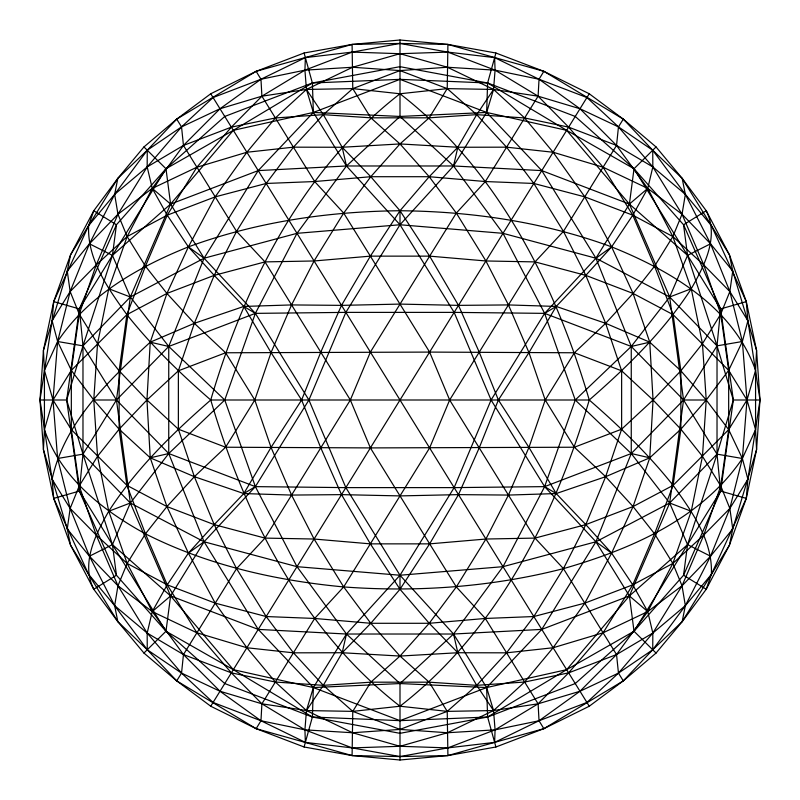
<?xml version="1.0" encoding="UTF-8"?>
<svg xmlns="http://www.w3.org/2000/svg" width="800" height="800" viewBox="0 0 800 800"><rect width="100%" height="100%" fill="white"/><g stroke="black" fill="none" stroke-linecap="round" stroke-linejoin="round"><path stroke-width="1.2" d="M147.26 150.24L114.65 194.35L88.63 225.6C87.09 259.41 108.06 288.5 126.89 314.65C151.8 345.94 180.58 373.82 210.74 400C244.85 515.88 302.81 630.9 400 706.23L447.23 711.37L493.56 710.56L538.1 703.81L580 691.25L618.46 673.11L652.74 649.76L685.35 605.65L711.37 574.4C712.91 540.59 691.94 511.5 673.11 485.35C648.2 454.06 619.42 426.18 589.26 400C555.15 284.12 497.19 169.1 400 93.77C302.81 169.1 244.85 284.12 210.74 400C172.78 433.12 136.21 468.7 108.75 511.25C95.68 534.23 80.61 563.08 93.77 589.26L116.45 575.24L112.44 544.63L82.98 454.15L66.67 400L82.98 345.85L112.44 255.37L116.45 224.76L93.77 210.74L88.63 225.6L53.7 301.62L52.1 320.76L40 400L52.1 479.24L53.7 498.38L88.63 574.4L114.65 605.65L147.26 649.76L181.54 673.11L220 691.25L261.9 703.81L306.44 710.56L352.77 711.37L400 706.23C497.19 630.9 555.15 515.88 589.26 400C627.22 366.88 663.79 331.3 691.25 288.75C704.32 265.77 719.39 236.92 706.23 210.74L683.55 224.76L687.56 255.37L717.02 345.85L733.33 400L720.65 491.09L683.55 575.24L634.02 631.26L575.24 683.55L487.62 717.02L400 733.33L312.38 717.02L224.76 683.55L165.98 631.26L116.45 575.24L79.35 491.09L66.67 400L79.35 308.91L116.45 224.76L165.98 168.74L224.76 116.45L312.38 82.98L400 66.67L487.62 82.98L575.24 116.45L634.02 168.74L683.55 224.76L720.65 308.91L733.33 400L717.02 454.15L687.56 544.63L683.55 575.24L706.23 589.26L711.37 574.4L746.3 498.38L747.9 479.24L760 400L747.9 320.76L746.3 301.62L711.37 225.6L685.35 194.35L652.74 150.24L618.46 126.89L580 108.75L538.1 96.19L493.56 89.44L447.23 88.63L400 93.77L352.77 88.63L306.44 89.44L261.9 96.19L220 108.75L181.54 126.89L147.26 150.24L147.17 166.93L152.25 188.4L167.23 215.18L188.4 246.88L214.2 275.38L243.8 306.44L271.04 352.6L301.62 400L320.76 447.81L341.51 494.63L370.36 543.86L400 589.26L429.21 623.29L457.82 652.74L476.69 685.35L493.56 710.56L495.07 729.85L494.63 742.38L447.91 755.57L400 760L352.09 755.57L304.09 746.99L256.14 728.67L210.74 706.23L176.71 680.87L143.94 653.05L117.82 621.63L93.77 589.26L70.58 545.21L53.7 498.38L43.44 449.66L40 400L43.44 350.34L53.7 301.62L70.58 254.79L93.77 210.74L117.82 178.37L143.94 146.95L176.71 119.13L210.74 93.77L256.14 71.33L304.09 53.01L352.09 44.43L400 40L447.91 44.43L495.91 53.01L543.86 71.33L589.26 93.77L623.29 119.13L656.06 146.95L682.18 178.37L706.23 210.74L729.42 254.79L746.3 301.62L756.56 350.34L760 400L756.56 449.66L746.3 498.38L729.42 545.21L706.23 589.26L682.18 621.63L656.06 653.05L623.29 680.87L589.26 706.23L543.86 728.67L495.91 746.99L447.91 755.57L400 756.56L352.09 755.57L256.14 728.67L176.71 680.87L147.26 649.76L117.82 621.63L70.58 545.21L67.25 528.96L43.44 449.66L44.43 429.61L44.43 370.39L43.44 350.34L67.25 271.04L70.58 254.79L117.82 178.37L147.26 150.24L176.71 119.13L256.14 71.33L352.09 44.43L400 43.44L447.91 44.43L543.86 71.33L623.29 119.13L652.74 150.24L682.18 178.37L729.42 254.79L732.75 271.04L756.56 350.34L755.57 370.39L755.57 429.61L756.56 449.66L732.75 528.96L729.42 545.21L682.18 621.63L652.74 649.76L623.29 680.87L543.86 728.67L494.63 742.38L447.81 747.9L400 756.56L352.19 747.9L305.37 742.38L260.97 720.76L213.07 702.46L181.54 673.11L147.17 633.07L117.96 585.8L96.19 535.01L79.24 485.92L71.33 429.64L71.33 370.36L79.24 314.08L96.19 264.99L117.96 214.2L147.17 166.93L181.54 126.89L213.07 97.54L260.97 79.24L305.37 57.62L352.19 52.1L400 43.44L447.81 52.1L494.63 57.62L539.03 79.24L586.93 97.54L618.46 126.89L652.83 166.93L682.04 214.2L703.81 264.99L720.76 314.08L728.67 370.36L728.67 429.64L720.76 485.92L703.81 535.01L682.04 585.8L652.83 633.07L618.46 673.11L586.93 702.46L539.03 720.76L494.63 742.38M652.74 649.76L652.83 633.07L647.75 611.6L632.77 584.82L611.6 553.12L585.8 524.62L556.2 493.56L528.96 447.4L498.38 400L479.24 352.19L458.49 305.37L429.64 256.14L400 210.74L370.79 176.71L342.18 147.26L323.31 114.65L306.44 89.44L304.93 70.15L305.37 57.62M352.09 755.57L352.77 711.37L370.81 682.18L400 656.06L429.21 623.29L456.32 586.93L485.92 539.03L508.45 495.07L528.96 447.4L545.21 400L574.4 352.77L605.65 323.31L633.07 293.44L654.56 266.17L672.86 236.56L682.04 214.2L685.35 194.35L682.18 178.37M447.91 44.43L447.23 88.63L429.19 117.82L400 143.94L370.79 176.71L343.68 213.07L314.08 260.97L291.55 304.93L271.04 352.6L254.79 400L225.6 447.23L194.35 476.69L166.93 506.56L145.44 533.83L127.14 563.44L117.96 585.8L114.65 605.65L117.82 621.63M652.74 150.24L652.83 166.93L647.75 188.4L632.77 215.18L611.6 246.88L595.93 258.22L544.63 313.37L491.09 400L454.15 487.62L400 575.24L346.46 634.02L313.37 687.56L312.38 717.02L304.09 746.99M147.26 649.76L147.17 633.07L152.25 611.6L167.23 584.82L188.4 553.12L204.07 541.78L255.37 486.63L308.91 400L345.85 312.38L400 224.76L453.54 165.98L486.63 112.44L487.62 82.98L495.91 53.01M150.24 342.18L146.95 400L150.24 457.82L166.93 506.56L188.4 553.12L215.18 603.13L246.88 647.75L275.38 682.04L306.44 710.56L352.6 732.75L400 746.3L447.81 747.9L495.07 729.85L539.03 720.76L580 691.25L616.54 654.56L647.75 611.6L672.86 563.44L691.25 511.25L702.46 456.32L706.23 400L702.46 343.68L691.25 288.75L672.86 236.56L647.75 188.4L616.54 145.44L580 108.75L539.03 79.24L495.07 70.15L447.4 67.25L400 70.58L352.6 67.25L304.93 70.15L260.97 79.24L220 108.75L183.46 145.44L152.25 188.4L127.14 236.56L108.75 288.75L97.54 343.68L93.77 400L97.54 456.32L108.75 511.25L127.14 563.44L152.25 611.6L183.46 654.56L220 691.25L260.97 720.76L304.93 729.85L352.6 732.75L400 729.42L447.4 732.75L495.07 729.85L538.1 703.81L568.63 672.86L603.13 632.77L632.77 584.82L654.56 533.83L673.11 485.35L680.87 429.21L680.87 370.79L673.11 314.65L654.56 266.17L632.77 215.18L603.13 167.23L568.63 127.14L538.1 96.19L495.07 70.15L447.81 52.1L400 53.7L352.19 52.1L304.93 70.15L261.9 96.19L231.37 127.14L196.87 167.23L167.23 215.18L145.44 266.17L126.89 314.65L119.13 370.79L119.13 429.21L126.89 485.35L145.44 533.83L167.23 584.82L196.87 632.77L231.37 672.86L261.9 703.81L304.93 729.85L352.19 747.9L400 746.3L447.4 732.75L493.56 710.56L524.62 682.04L553.12 647.75L584.82 603.13L611.6 553.12L633.07 506.56L649.76 457.82L653.05 400L649.76 342.18L633.07 293.44L611.6 246.88L584.82 196.87L553.12 152.25L524.62 117.96L493.56 89.44L447.4 67.25L400 53.7L352.6 67.25L306.44 89.44L275.38 117.96L246.88 152.25L215.18 196.87L188.4 246.88L166.93 293.44L150.24 342.18C109.11 380.12 64.3 422.37 52.1 479.24L70.15 508.45L89.44 556.2L114.65 605.65L147.17 633.07L183.46 654.56L231.37 672.86L275.38 682.04L323.31 685.35L370.81 682.18L429.19 682.18L476.69 685.35L524.62 682.04L568.63 672.86L616.54 654.56L652.83 633.07L685.35 605.65L710.56 556.2L729.85 508.45L742.38 458.49L746.99 400L742.38 341.51L729.85 291.55L710.56 243.8L685.35 194.35L652.83 166.93L616.54 145.44L568.63 127.14L524.62 117.96L476.69 114.65L429.19 117.82L370.81 117.82L323.31 114.65L275.38 117.96L231.37 127.14L183.46 145.44L147.17 166.93L114.65 194.35L89.44 243.8L70.15 291.55L57.62 341.51L53.01 400L57.62 458.49L70.15 508.45L67.25 528.96L89.44 556.2L117.96 585.8L152.25 611.6L196.87 632.77L246.88 647.75L293.44 652.83L342.18 652.74L400 656.06L457.82 652.74L506.56 652.83L553.12 647.75L603.13 632.77L647.75 611.6L682.04 585.8L710.56 556.2L732.75 528.96L729.85 508.45L720.76 485.92L702.46 456.32L680.87 429.21L653.05 400L621.63 370.81L574.4 352.77L429.61 352.09L225.6 352.77L178.37 370.81L146.95 400L119.13 429.21L97.54 456.32L79.24 485.92L70.15 508.45L96.19 535.01L127.14 563.44L167.23 584.82L215.18 603.13L266.17 616.54L314.65 618.46L370.79 623.29L429.21 623.29L485.35 618.46L533.83 616.54L584.82 603.13L632.77 584.82L672.86 563.44L703.81 535.01L729.85 508.45L747.9 479.24L742.38 458.49L728.67 429.64L706.23 400L680.87 370.79L649.76 342.18L605.65 323.31L556.2 306.44L508.45 304.93L458.49 305.37L400 304.09L341.51 305.37L291.55 304.93L243.8 306.44L194.35 323.31L150.24 342.18L168.74 346.46L224.76 400L255.37 486.63L296.99 566.67L346.46 634.02L400 683.55L486.63 687.56L566.67 669.67L634.02 631.26L720.65 491.09L717.02 454.15L717.02 345.85L720.65 308.91L634.02 168.74L566.67 130.33L487.62 82.98L400 79.35L312.38 82.98L233.33 130.33L165.98 168.74L79.35 308.91L82.98 345.85L82.98 454.15L79.35 491.09L165.98 631.26L233.33 669.67L312.38 717.02L400 720.65L487.62 717.02L566.67 669.67L629.4 595.93L687.56 544.63L710.56 556.2M710.56 243.8L682.04 214.2L647.75 188.4L603.13 167.23L553.12 152.25L506.56 147.17L457.82 147.26L400 143.94L342.18 147.26L293.44 147.17L246.88 152.25L196.87 167.23L152.25 188.4L117.96 214.2L89.44 243.8L67.25 271.04L70.15 291.55L79.24 314.08L97.54 343.68L119.13 370.79L146.95 400L178.37 429.19L225.6 447.23L370.39 447.91L574.4 447.23L621.63 429.19L653.05 400L680.87 370.79L702.46 343.68L720.76 314.08L729.85 291.55L732.75 271.04L710.56 243.8L687.56 255.37L629.4 204.07L566.67 130.33L486.63 112.44L400 79.35L313.37 112.44L258.22 170.6L204.07 258.22L168.74 346.46L168.74 453.54L204.07 541.78L258.22 629.4L313.37 687.56L306.44 710.56L304.93 729.85L305.37 742.38M89.44 556.2L112.44 544.63L170.6 595.93L233.33 669.67L313.37 687.56L400 720.65L486.63 687.56L541.78 629.4L595.93 541.78L631.26 453.54L631.26 346.46L595.93 258.22L541.78 170.6L486.63 112.44L493.56 89.44L495.07 70.15L494.63 57.62M742.38 458.49C701.57 518.83 631.11 549.15 563.44 568.63C491.82 587.03 417.34 592.4 343.68 586.93C275.24 580.52 207.05 565.03 145.44 533.83C102.51 510.32 60.74 477.55 44.43 429.61L53.01 400L71.33 370.36L126.89 314.65L166.93 293.44L214.2 275.38L264.99 261.9L314.08 260.97L370.36 256.14L429.64 256.14L485.92 260.97L535.01 261.9L585.8 275.38L633.07 293.44L673.11 314.65L728.67 370.36L746.99 400L755.57 429.61L742.38 458.49L717.02 454.15L669.67 503.01L595.93 541.78L503.01 566.67L400 575.24L296.99 566.67L204.07 541.78L170.6 595.93L165.98 631.26L143.94 653.05M57.62 341.51L44.43 370.39L53.01 400L71.33 429.64L126.89 485.35L166.93 506.56L214.2 524.62L264.99 538.1L314.08 539.03L370.36 543.86L429.64 543.86L485.92 539.03L535.01 538.1L585.8 524.62L633.07 506.56L673.11 485.35L728.67 429.64L746.99 400L755.57 370.39C733.25 307.02 670.67 270.7 611.6 246.88C543.96 221.98 471.89 211.4 400 210.74C328.11 211.4 256.04 221.98 188.4 246.88C138.09 267.09 88.29 295.35 57.62 341.51L71.33 370.36L93.77 400L119.13 429.21L150.24 457.82L194.35 476.69L243.8 493.56L291.55 495.07L341.51 494.63L400 495.91L458.49 494.63L508.45 495.07L556.2 493.56L605.65 476.69L649.76 457.82L680.87 429.21L706.23 400L728.67 370.36L742.38 341.51L747.9 320.76L729.85 291.55L703.81 264.99L672.86 236.56L632.77 215.18L584.82 196.87L533.83 183.46L485.35 181.54L429.21 176.71L370.79 176.71L314.65 181.54L266.17 183.46L215.18 196.87L167.23 215.18L127.14 236.56L96.19 264.99L70.15 291.55L52.1 320.76L57.62 341.51L82.98 345.85L130.33 296.99L204.07 258.22L296.99 233.33L400 224.76L503.01 233.33L595.93 258.22L629.4 204.07L634.02 168.74L656.06 146.95M89.44 243.8L112.44 255.37L170.6 204.07L258.22 170.6L346.46 165.98L453.54 165.98L541.78 170.6L629.4 204.07L669.67 296.99L683.55 400L669.67 503.01L629.4 595.93L541.78 629.4L453.54 634.02L346.46 634.02L258.22 629.4L170.6 595.93L130.33 503.01L116.45 400L130.33 296.99L170.6 204.07L233.33 130.33L313.37 112.44L400 116.45L486.63 112.44M117.82 178.37L114.65 194.35L117.96 214.2L127.14 236.56L145.44 266.17L166.93 293.44L194.35 323.31L225.6 352.77L254.79 400L271.04 447.4L291.55 495.07L314.08 539.03L343.68 586.93L370.79 623.29L400 656.06L429.19 682.18L447.23 711.37L447.91 755.57M682.18 621.63L685.35 605.65L682.04 585.8L672.86 563.44L654.56 533.83L633.07 506.56L605.65 476.69L574.4 447.23L545.21 400L528.96 352.6L508.45 304.93L485.92 260.97L456.32 213.07L429.21 176.71L400 143.94L370.81 117.82L352.77 88.63L352.09 44.43M306.44 710.56L323.31 685.35L342.18 652.74L346.46 634.02M687.56 544.63L669.67 503.01L631.26 453.54L575.24 400L544.63 313.37L503.01 233.33L453.54 165.98L457.82 147.26L476.69 114.65L493.56 89.44M400 40L400 116.45L346.46 165.98L296.99 233.33L255.37 313.37L224.76 400L168.74 453.54L130.33 503.01L112.44 544.63M313.37 687.56L400 683.55L453.54 634.02L503.01 566.67L544.63 486.63L575.24 400L631.26 346.46L669.67 296.99L687.56 255.37M188.4 553.12L214.2 524.62L243.8 493.56L271.04 447.4L301.62 400L320.76 352.19L341.51 305.37L370.36 256.14L400 210.74L429.21 176.71L457.82 147.26M611.6 246.88L585.8 275.38L556.2 306.44L528.96 352.6L498.38 400L479.24 447.81L458.49 494.63L429.64 543.86L400 589.26L370.79 623.29L342.18 652.74M543.86 71.33L539.03 79.24L538.1 96.19L485.35 181.54L456.32 213.07L429.64 256.14L370.39 352.09L350.34 400L264.99 538.1L236.56 568.63L183.46 654.56L181.54 673.11L176.71 680.87M256.14 728.67L260.97 720.76L261.9 703.81L314.65 618.46L343.68 586.93L400 495.91L429.61 447.91L449.66 400L535.01 261.9L563.44 231.37L616.54 145.44L618.46 126.89L623.29 119.13M57.62 458.49L82.98 454.15L116.45 400L168.74 346.46L255.37 313.37L345.85 312.38L454.15 312.38L544.63 313.37L631.26 346.46L683.55 400L717.02 454.15M210.74 706.23L589.26 93.77M82.98 345.85L116.45 400L168.74 453.54L255.37 486.63L345.85 487.62L454.15 487.62L544.63 486.63L631.26 453.54L683.55 400L717.02 345.85L742.38 341.51M152.25 611.6L170.6 595.93M629.4 204.07L647.75 188.4M243.8 493.56L255.37 486.63M544.63 313.37L556.2 306.44M108.75 511.25L130.33 503.01L204.07 541.78M595.93 258.22L669.67 296.99L691.25 288.75M53.7 498.38L79.35 491.09M720.65 308.91L746.3 301.62M150.24 457.82L168.74 453.54M631.26 346.46L649.76 342.18M40 400L66.67 400M93.77 400L116.45 400M210.74 400L589.26 400M683.55 400L706.23 400M733.33 400L760 400M631.26 453.54L649.76 457.82M53.7 301.62L79.35 308.91M720.65 491.09L746.3 498.38M108.75 288.75L130.33 296.99L168.74 346.46M669.67 503.01L691.25 511.25M243.8 306.44L255.37 313.37L308.91 400L345.85 487.62L400 575.24L453.54 634.02L486.63 687.56L493.56 710.56M306.44 89.44L313.37 112.44L346.46 165.98L400 224.76L454.15 312.38L491.09 400L544.63 486.63L556.2 493.56M188.4 246.88L204.07 258.22L255.37 313.37M544.63 486.63L595.93 541.78L611.6 553.12M152.25 188.4L170.6 204.07L204.07 258.22M595.93 541.78L629.4 595.93L647.75 611.6M400 116.45L453.54 165.98M143.94 146.95L165.98 168.74L170.6 204.07M656.06 653.05L634.02 631.26L629.4 595.93M669.67 296.99L717.02 345.85M82.98 454.15L130.33 503.01M623.29 680.87L618.46 673.11L616.54 654.56L563.44 568.63L535.01 538.1L449.66 400L429.61 352.09L370.36 256.14L343.68 213.07L314.65 181.54L261.9 96.19L260.97 79.24L256.14 71.33M176.71 119.13L181.54 126.89L183.46 145.44L236.56 231.37L264.99 261.9L350.34 400L370.39 447.91L400 495.91L456.32 586.93L485.35 618.46L538.1 703.81L539.03 720.76L543.86 728.67M210.74 93.77L589.26 706.23M112.44 255.37L130.33 296.99M304.09 53.01L312.38 82.98L313.37 112.44M495.91 746.99L487.62 717.02L486.63 687.56M342.18 147.26L346.46 165.98M453.54 634.02L457.82 652.74M400 210.74L400 224.76M400 575.24L400 589.26M400 683.55L400 760M194.35 323.31L178.37 370.81L178.37 429.19L194.35 476.69L214.2 524.62L236.56 568.63L266.17 616.54L293.44 652.83L323.31 685.35L352.77 711.37L400 729.42L447.23 711.37L476.69 685.35L506.56 652.83L533.83 616.54L563.44 568.63L585.8 524.62L605.65 476.69L621.63 429.19L621.63 370.81L605.65 323.31L585.8 275.38L563.44 231.37L533.83 183.46L506.56 147.17L476.69 114.65L447.23 88.63L400 70.58L352.77 88.63L323.31 114.65L293.44 147.17L266.17 183.46L236.56 231.37L214.2 275.38L194.35 323.31"/></g></svg>
